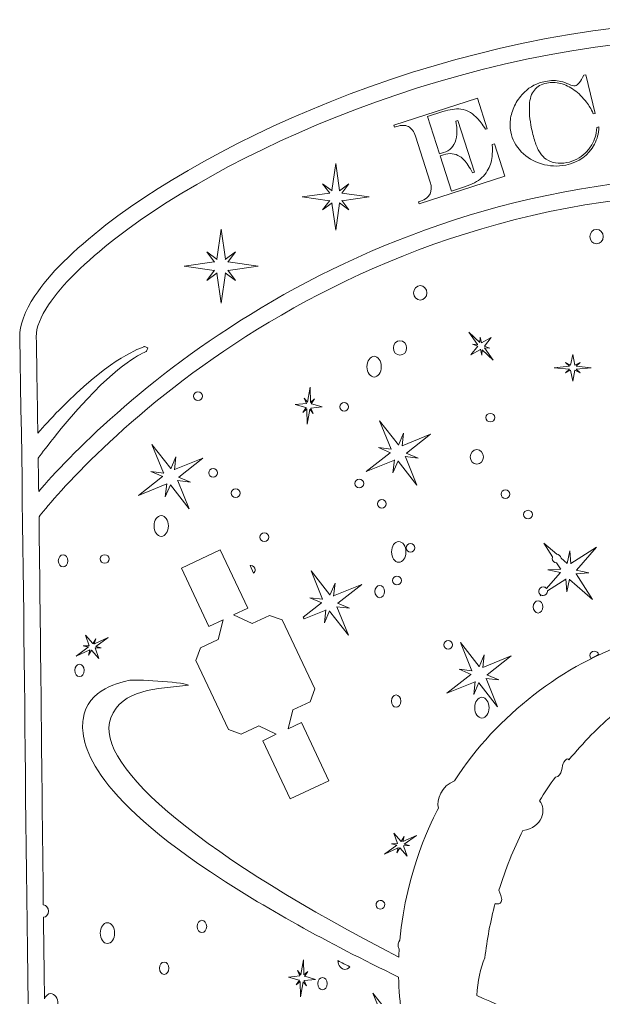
# Model space of a CAD drawing. Header units: millimetres. Extents: x 4 to 54.2, y 0 to 64.9.
# Drawn here: x 3.98 to 24.37, y 30.71 to 64.87 of the extents above; entities that cross this region are included whole.
import ezdxf

# ---------------------------------------------------------------- set-up
doc = ezdxf.new("R2010")
doc.units = ezdxf.units.MM

msp = doc.modelspace()

# ---------------------------------------------------------------- linework, layer by layer
at = {"color": 18, "linetype": 'Continuous', "lineweight": 9, "true_color": 0x000000}
for points in [[(14.812, 58.808), (14.566, 59.134), (14.893, 58.889), (14.888, 58.897), (15.023, 59.845), (15.158, 58.897), (15.153, 58.889), (15.479, 59.134), (15.234, 58.808), (15.242, 58.813), (16.19, 58.678), (15.242, 58.543), (15.234, 58.548), (15.479, 58.222), (15.153, 58.467), (15.158, 58.459), (15.023, 57.51), (14.888, 58.459), (14.893, 58.467), (14.566, 58.222), (14.812, 58.548), (14.804, 58.543), (13.855, 58.678), (14.804, 58.813), (14.812, 58.808)], [(10.79, 56.399), (10.519, 56.76), (10.879, 56.489), (10.874, 56.498), (11.023, 57.545), (11.172, 56.498), (11.166, 56.489), (11.527, 56.76), (11.256, 56.399), (11.265, 56.405), (12.311, 56.256), (11.265, 56.107), (11.256, 56.113), (11.527, 55.752), (11.166, 56.023), (11.172, 56.014), (11.023, 54.967), (10.874, 56.014), (10.879, 56.023), (10.519, 55.752), (10.79, 56.113), (10.781, 56.107), (9.734, 56.256), (10.781, 56.405), (10.79, 56.399)], [(20.062, 53.586), (20.072, 53.775), (20.116, 53.574), (20.117, 53.578), (20.454, 53.769), (20.215, 53.464), (20.211, 53.464), (20.404, 53.391), (20.215, 53.408), (20.22, 53.406), (20.524, 52.971), (20.138, 53.336), (20.136, 53.34), (20.126, 53.151), (20.082, 53.353), (20.082, 53.349), (19.744, 53.158), (19.984, 53.463), (19.988, 53.463), (19.795, 53.536), (19.983, 53.518), (19.979, 53.52), (19.675, 53.956), (20.061, 53.591), (20.062, 53.586)], [(23.184, 52.761), (23.047, 52.892), (23.229, 52.793), (23.226, 52.796), (23.301, 53.177), (23.376, 52.796), (23.374, 52.793), (23.556, 52.892), (23.419, 52.761), (23.423, 52.763), (23.951, 52.709), (23.423, 52.655), (23.419, 52.657), (23.556, 52.526), (23.374, 52.624), (23.376, 52.621), (23.301, 52.24), (23.226, 52.621), (23.229, 52.624), (23.047, 52.526), (23.184, 52.657), (23.18, 52.655), (22.651, 52.709), (23.18, 52.763), (23.184, 52.761)], [(14, 51.46), (13.918, 51.65), (14.036, 51.502), (14.035, 51.507), (14.135, 52.028), (14.143, 51.497), (14.14, 51.493), (14.283, 51.618), (14.169, 51.445), (14.172, 51.448), (14.544, 51.339), (14.159, 51.298), (14.156, 51.301), (14.238, 51.111), (14.119, 51.259), (14.121, 51.255), (14.02, 50.733), (14.013, 51.264), (14.016, 51.268), (13.873, 51.144), (13.987, 51.316), (13.984, 51.314), (13.611, 51.422), (13.997, 51.463), (14, 51.46)], [(16.932, 49.74), (16.514, 49.918), (16.965, 49.863), (16.956, 49.868), (16.557, 50.858), (17.216, 50.019), (17.216, 50.008), (17.393, 50.427), (17.339, 49.976), (17.344, 49.984), (18.333, 50.384), (17.494, 49.725), (17.484, 49.725), (17.903, 49.547), (17.451, 49.602), (17.46, 49.597), (17.86, 48.608), (17.2, 49.446), (17.201, 49.457), (17.023, 49.038), (17.077, 49.49), (17.072, 49.481), (16.083, 49.081), (16.922, 49.74), (16.932, 49.74)], [(8.98, 48.906), (8.561, 49.084), (9.013, 49.03), (9.004, 49.034), (8.604, 50.024), (9.263, 49.185), (9.263, 49.175), (9.441, 49.593), (9.386, 49.142), (9.391, 49.151), (10.381, 49.55), (9.542, 48.891), (9.531, 48.891), (9.95, 48.714), (9.498, 48.768), (9.507, 48.763), (9.907, 47.774), (9.248, 48.613), (9.248, 48.623), (9.07, 48.204), (9.125, 48.656), (9.12, 48.647), (8.13, 48.247), (8.969, 48.906), (8.98, 48.906)], [(11.089, 43.904), (10.594, 43.671), (9.635, 45.708), (10.991, 46.346), (11.95, 44.309), (11.455, 44.076), (12.103, 43.769), (12.714, 44.057), (13.157, 43.897), (14.293, 41.485), (14.134, 41.041), (13.522, 40.754), (13.356, 40.094), (13.829, 40.317), (14.788, 38.28), (13.432, 37.642), (12.473, 39.679), (12.947, 39.902), (12.333, 40.193), (11.721, 39.906), (11.278, 40.065), (10.142, 42.477), (10.302, 42.921), (10.913, 43.209), (11.089, 43.904)], [(13.891, 43.998), (14.527, 44.498), (14.537, 44.497), (14.118, 44.675), (14.57, 44.621), (14.561, 44.626), (14.161, 45.615), (14.82, 44.776), (14.82, 44.766), (14.998, 45.184), (14.944, 44.733), (14.948, 44.742), (15.938, 45.141), (15.099, 44.482), (15.089, 44.482), (15.507, 44.305), (15.056, 44.359), (15.065, 44.354), (15.464, 43.365), (14.805, 44.204), (14.805, 44.214), (14.628, 43.795), (14.682, 44.247), (14.677, 44.238), (13.922, 43.933), (13.891, 43.998)], [(6.386, 42.943), (6.202, 42.988), (6.409, 42.994), (6.405, 42.995), (6.279, 43.362), (6.535, 43.07), (6.534, 43.066), (6.642, 43.243), (6.59, 43.061), (6.592, 43.065), (7.076, 43.282), (6.646, 42.971), (6.642, 42.971), (6.826, 42.926), (6.619, 42.92), (6.623, 42.918), (6.749, 42.551), (6.493, 42.843), (6.494, 42.847), (6.386, 42.671), (6.438, 42.853), (6.436, 42.849), (5.951, 42.631), (6.381, 42.942), (6.386, 42.943)], [(19.752, 41.995), (19.333, 42.173), (19.785, 42.119), (19.776, 42.124), (19.376, 43.113), (20.035, 42.274), (20.035, 42.264), (20.213, 42.682), (20.159, 42.231), (20.163, 42.24), (21.153, 42.639), (20.314, 41.98), (20.304, 41.98), (20.722, 41.803), (20.271, 41.857), (20.28, 41.852), (20.679, 40.863), (20.02, 41.702), (20.02, 41.712), (19.842, 41.293), (19.897, 41.745), (19.892, 41.736), (18.903, 41.336), (19.741, 41.995), (19.752, 41.995)], [(17.158, 36.032), (16.974, 36.077), (17.181, 36.083), (17.177, 36.084), (17.051, 36.451), (17.307, 36.159), (17.306, 36.155), (17.414, 36.332), (17.362, 36.15), (17.364, 36.154), (17.848, 36.372), (17.419, 36.06), (17.414, 36.06), (17.598, 36.015), (17.391, 36.009), (17.395, 36.007), (17.521, 35.641), (17.265, 35.932), (17.266, 35.936), (17.158, 35.76), (17.21, 35.942), (17.208, 35.938), (16.723, 35.72), (17.153, 36.032), (17.158, 36.032)], [(13.767, 31.46), (13.685, 31.65), (13.803, 31.502), (13.802, 31.507), (13.902, 32.028), (13.91, 31.497), (13.907, 31.493), (14.05, 31.618), (13.936, 31.445), (13.939, 31.448), (14.312, 31.339), (13.926, 31.298), (13.923, 31.301), (14.005, 31.111), (13.886, 31.259), (13.888, 31.255), (13.788, 30.733), (13.78, 31.264), (13.783, 31.268), (13.64, 31.144), (13.754, 31.316), (13.751, 31.314), (13.378, 31.422), (13.764, 31.463), (13.767, 31.46)]]:
    msp.add_lwpolyline(points, close=True, dxfattribs=at)
for points, knots in [([(54.172, 47.928), (54.147, 39.231), (54.164, 37.19), (53.847, 24.97), (53.783, 22.513), (52.481, 19.761), (50.482, 17.011), (47.528, 12.945), (43.056, 8.868), (38.944, 5.735), (35.741, 3.293), (32.755, 1.424), (30.875, 0.571), (30.005, 0.176), (29.348, 0.003), (28.991, 0.05), (28.501, 0.114), (27.594, 0.441), (26.407, 1.008), (23.715, 2.295), (19.533, 4.821), (15.533, 8.164), (9.787, 12.966), (4.436, 19.456), (4.333, 26.362), (4.163, 37.85), (4.151, 44.644), (3.986, 53.78), (3.979, 54.192), (4.154, 54.686), (4.515, 55.226), (5.009, 55.967), (5.855, 56.817), (6.993, 57.696), (11.337, 61.049), (19.966, 64.874), (29.029, 64.832), (37.429, 64.794), (46.36, 61.01), (50.958, 57.684), (52.161, 56.813), (53.071, 55.971), (53.607, 55.235), (54, 54.694), (54.196, 54.199), (54.194, 53.784), (54.184, 51.606), (54.177, 49.762), (54.173, 48.146), (54.201, 48.075), (54.2, 47.997), (54.172, 47.928)], [0, 0, 0, 0, 1, 1, 1, 2, 2, 2, 3, 3, 3, 4, 4, 4, 5, 5, 5, 6, 6, 6, 7, 7, 7, 8, 8, 8, 9, 9, 9, 10, 10, 10, 11, 11, 11, 12, 12, 12, 13, 13, 13, 14, 14, 14, 15, 15, 15, 16, 16, 16, 17, 17, 17, 17]), ([(53.606, 50.898), (53.61, 51.793), (53.613, 52.752), (53.618, 53.786), (53.62, 54.107), (53.445, 54.479), (53.141, 54.896), (52.632, 55.595), (51.764, 56.391), (50.621, 57.218), (46.093, 60.493), (37.298, 64.219), (29.027, 64.257), (20.11, 64.297), (11.618, 60.54), (7.345, 57.24), (6.268, 56.408), (5.461, 55.608), (4.994, 54.907), (4.714, 54.487), (4.556, 54.111), (4.562, 53.79), (4.583, 52.636), (4.601, 51.519), (4.617, 50.426), (4.815, 50.652), (5.068, 50.931), (5.357, 51.226), (7.033, 52.937), (8.015, 53.328), (8.325, 53.442), (8.332, 53.445), (8.34, 53.452), (8.347, 53.45), (8.408, 53.432), (8.403, 53.419), (8.464, 53.4), (8.441, 53.365), (8.438, 53.319), (8.414, 53.284), (8.398, 53.26), (7.676, 53.045), (6.336, 51.615), (5.461, 50.682), (4.714, 49.661), (4.63, 49.551), (4.636, 49.161), (4.641, 48.774), (4.647, 48.389), (6.727, 50.794), (15.157, 59.418), (29.09, 59.422), (42.976, 59.425), (51.466, 51.177), (53.599, 48.831), (53.599, 48.831), (53.603, 50.057), (53.603, 50.057), (53.588, 50.059), (53.57, 50.055), (53.557, 50.063), (53.53, 50.081), (51.725, 52.636), (50.159, 53.594), (49.9, 53.753), (49.768, 53.802), (49.766, 53.806), (49.742, 53.841), (49.739, 53.887), (49.716, 53.922), (49.757, 53.934), (49.792, 53.96), (49.833, 53.972), (49.833, 53.972), (50.042, 53.9), (50.289, 53.772), (50.651, 53.585), (51.738, 52.978), (53.411, 51.119), (53.474, 51.049), (53.541, 50.973), (53.606, 50.898)], [0, 0, 0, 0, 1, 1, 1, 2, 2, 2, 3, 3, 3, 4, 4, 4, 5, 5, 5, 6, 6, 6, 7, 7, 7, 8, 8, 8, 9, 9, 9, 10, 10, 10, 11, 11, 11, 12, 12, 12, 13, 13, 13, 14, 14, 14, 15, 15, 15, 16, 16, 16, 17, 17, 17, 18, 18, 18, 19, 19, 19, 20, 20, 20, 21, 21, 21, 22, 22, 22, 23, 23, 23, 24, 24, 24, 25, 25, 25, 26, 26, 26, 27, 27, 27, 27]), ([(24.148, 61.106), (24.148, 61.106), (24.219, 61.12), (24.219, 61.12), (24.21, 60.994), (24.194, 60.887), (24.171, 60.799), (24.148, 60.711), (24.11, 60.618), (24.059, 60.517), (23.852, 60.125), (23.519, 59.883), (23.059, 59.791), (22.77, 59.733), (22.487, 59.747), (22.21, 59.831), (21.933, 59.916), (21.698, 60.057), (21.506, 60.256), (21.313, 60.454), (21.19, 60.685), (21.138, 60.948), (21.106, 61.105), (21.104, 61.267), (21.132, 61.433), (21.159, 61.599), (21.215, 61.761), (21.299, 61.917), (21.384, 62.074), (21.49, 62.215), (21.619, 62.341), (21.812, 62.531), (22.055, 62.655), (22.347, 62.714), (22.445, 62.733), (22.538, 62.743), (22.629, 62.743), (22.72, 62.744), (22.807, 62.733), (22.892, 62.712), (22.978, 62.69), (23.067, 62.657), (23.162, 62.613), (23.267, 62.568), (23.341, 62.549), (23.384, 62.558), (23.48, 62.577), (23.58, 62.701), (23.685, 62.93), (23.685, 62.93), (23.756, 62.944), (23.756, 62.944), (23.756, 62.944), (24.086, 61.594), (24.086, 61.594), (24.086, 61.594), (24.019, 61.58), (24.019, 61.58), (23.977, 61.674), (23.939, 61.75), (23.905, 61.808), (23.872, 61.866), (23.831, 61.926), (23.782, 61.986), (23.651, 62.158), (23.508, 62.3), (23.354, 62.411), (23.2, 62.522), (23.041, 62.598), (22.876, 62.64), (22.712, 62.682), (22.551, 62.687), (22.393, 62.655), (22.203, 62.617), (22.059, 62.536), (21.961, 62.412), (21.862, 62.288), (21.805, 62.113), (21.79, 61.889), (21.775, 61.665), (21.8, 61.388), (21.866, 61.06), (21.904, 60.871), (21.947, 60.705), (21.997, 60.563), (22.046, 60.421), (22.102, 60.304), (22.165, 60.212), (22.227, 60.12), (22.298, 60.046), (22.376, 59.992), (22.472, 59.927), (22.581, 59.884), (22.704, 59.864), (22.827, 59.845), (22.956, 59.848), (23.091, 59.875), (23.216, 59.9), (23.334, 59.941), (23.443, 59.996), (23.552, 60.052), (23.65, 60.121), (23.738, 60.206), (23.826, 60.29), (23.903, 60.388), (23.967, 60.499), (24.019, 60.591), (24.058, 60.681), (24.085, 60.768), (24.111, 60.855), (24.132, 60.968), (24.148, 61.106)], [0, 0, 0, 0, 1, 1, 1, 2, 2, 2, 3, 3, 3, 4, 4, 4, 5, 5, 5, 6, 6, 6, 7, 7, 7, 8, 8, 8, 9, 9, 9, 10, 10, 10, 11, 11, 11, 12, 12, 12, 13, 13, 13, 14, 14, 14, 15, 15, 15, 16, 16, 16, 17, 17, 17, 18, 18, 18, 19, 19, 19, 20, 20, 20, 21, 21, 21, 22, 22, 22, 23, 23, 23, 24, 24, 24, 25, 25, 25, 26, 26, 26, 27, 27, 27, 28, 28, 28, 29, 29, 29, 30, 30, 30, 31, 31, 31, 32, 32, 32, 33, 33, 33, 34, 34, 34, 35, 35, 35, 36, 36, 36, 37, 37, 37, 37]), ([(17.049, 61.185), (17.049, 61.185), (19.973, 62.126), (19.973, 62.126), (19.973, 62.126), (20.315, 61.061), (20.315, 61.061), (20.315, 61.061), (20.256, 61.042), (20.256, 61.042), (20.142, 61.211), (20.049, 61.335), (19.977, 61.414), (19.905, 61.493), (19.821, 61.562), (19.726, 61.623), (19.612, 61.695), (19.499, 61.736), (19.389, 61.747), (19.206, 61.762), (18.999, 61.732), (18.768, 61.658), (18.768, 61.658), (18.227, 61.484), (18.227, 61.484), (18.227, 61.484), (18.647, 60.177), (18.647, 60.177), (18.647, 60.177), (18.793, 60.224), (18.793, 60.224), (19.009, 60.294), (19.151, 60.442), (19.219, 60.669), (19.253, 60.786), (19.265, 60.916), (19.254, 61.059), (19.252, 61.12), (19.239, 61.208), (19.217, 61.322), (19.217, 61.322), (19.286, 61.345), (19.286, 61.345), (19.286, 61.345), (19.866, 59.542), (19.866, 59.542), (19.866, 59.542), (19.797, 59.52), (19.797, 59.52), (19.75, 59.612), (19.702, 59.697), (19.652, 59.776), (19.603, 59.855), (19.556, 59.917), (19.512, 59.963), (19.468, 60.008), (19.416, 60.05), (19.357, 60.091), (19.192, 60.198), (19.001, 60.217), (18.783, 60.147), (18.783, 60.147), (18.669, 60.11), (18.669, 60.11), (18.669, 60.11), (19.064, 58.881), (19.064, 58.881), (19.064, 58.881), (19.517, 59.026), (19.517, 59.026), (19.651, 59.069), (19.768, 59.117), (19.869, 59.171), (19.97, 59.224), (20.056, 59.285), (20.129, 59.352), (20.201, 59.419), (20.264, 59.497), (20.318, 59.586), (20.412, 59.736), (20.468, 59.904), (20.487, 60.089), (20.497, 60.195), (20.499, 60.335), (20.493, 60.508), (20.493, 60.508), (20.566, 60.532), (20.566, 60.532), (20.566, 60.532), (20.93, 59.4), (20.93, 59.4), (20.93, 59.4), (17.937, 58.437), (17.937, 58.437), (17.937, 58.437), (17.909, 58.509), (17.909, 58.509), (17.909, 58.509), (17.984, 58.533), (17.984, 58.533), (18.317, 58.64), (18.43, 58.862), (18.322, 59.198), (18.322, 59.198), (17.807, 60.797), (17.807, 60.797), (17.753, 60.968), (17.671, 61.081), (17.564, 61.136), (17.456, 61.191), (17.317, 61.191), (17.147, 61.136), (17.147, 61.136), (17.072, 61.112), (17.072, 61.112), (17.072, 61.112), (17.049, 61.185), (17.049, 61.185)], [0, 0, 0, 0, 1, 1, 1, 2, 2, 2, 3, 3, 3, 4, 4, 4, 5, 5, 5, 6, 6, 6, 7, 7, 7, 8, 8, 8, 9, 9, 9, 10, 10, 10, 11, 11, 11, 12, 12, 12, 13, 13, 13, 14, 14, 14, 15, 15, 15, 16, 16, 16, 17, 17, 17, 18, 18, 18, 19, 19, 19, 20, 20, 20, 21, 21, 21, 22, 22, 22, 23, 23, 23, 24, 24, 24, 25, 25, 25, 26, 26, 26, 27, 27, 27, 28, 28, 28, 29, 29, 29, 30, 30, 30, 31, 31, 31, 32, 32, 32, 33, 33, 33, 34, 34, 34, 35, 35, 35, 36, 36, 36, 37, 37, 37, 38, 38, 38, 39, 39, 39, 39]), ([(53.375, 29.099), (53.585, 37.82), (53.575, 40.326), (53.597, 47.961), (52.67, 49.071), (44.08, 58.85), (29.09, 58.846), (13.964, 58.842), (5.441, 48.495), (4.658, 47.503), (4.715, 43.135), (4.751, 38.942), (4.809, 33.94), (4.812, 33.941), (4.815, 33.941), (4.819, 33.941), (4.911, 33.941), (4.986, 33.845), (4.986, 33.726), (4.986, 33.608), (4.911, 33.512), (4.819, 33.512), (4.819, 33.512), (4.814, 33.512), (4.814, 33.512), (4.825, 32.589), (4.837, 31.639), (4.849, 30.655), (4.892, 30.767), (4.975, 30.843), (5.069, 30.843), (5.208, 30.843), (5.32, 30.68), (5.32, 30.48), (5.32, 30.28), (5.208, 30.117), (5.069, 30.117), (4.978, 30.117), (4.898, 30.188), (4.854, 30.293), (4.871, 29.045), (4.889, 27.741), (4.909, 26.37), (5.009, 19.619), (10.284, 13.3), (15.902, 8.605), (16.27, 8.298), (16.639, 7.997), (17.009, 7.704), (16.986, 7.759), (16.973, 7.823), (16.973, 7.892), (16.973, 8.092), (17.085, 8.255), (17.224, 8.255), (17.362, 8.255), (17.475, 8.092), (17.475, 7.892), (17.475, 7.695), (17.366, 7.535), (17.231, 7.529), (20.762, 4.757), (24.29, 2.658), (26.656, 1.527), (27.764, 0.997), (28.608, 0.681), (29.066, 0.621), (29.365, 0.581), (29.906, 0.763), (30.637, 1.095), (32.265, 1.834), (34.73, 3.346), (37.445, 5.333), (37.436, 5.352), (37.431, 5.373), (37.431, 5.395), (37.431, 5.478), (37.5, 5.545), (37.586, 5.545), (37.624, 5.545), (37.658, 5.532), (37.685, 5.51), (37.986, 5.732), (38.29, 5.96), (38.596, 6.192), (39.471, 6.86), (40.364, 7.57), (41.254, 8.314), (41.233, 8.34), (41.22, 8.373), (41.22, 8.408), (41.22, 8.491), (41.289, 8.558), (41.374, 8.558), (41.419, 8.558), (41.459, 8.54), (41.487, 8.51), (44.655, 11.18), (47.777, 14.267), (50.016, 17.349), (51.936, 19.991), (53.21, 22.625), (53.271, 24.985), (53.31, 26.494), (53.345, 27.847), (53.374, 29.078), (53.374, 29.078), (52.448, 28.722), (52.448, 28.722), (52.448, 28.722), (52.439, 28.725), (52.439, 28.725), (52.439, 28.725), (52.786, 28.432), (52.786, 28.432), (52.786, 28.432), (52.371, 28.617), (52.371, 28.617), (52.371, 28.617), (52.378, 28.61), (52.378, 28.61), (52.378, 28.61), (52.468, 27.547), (52.468, 27.547), (52.468, 27.547), (52.085, 28.543), (52.085, 28.543), (52.085, 28.543), (52.089, 28.552), (52.089, 28.552), (52.089, 28.552), (51.795, 28.205), (51.795, 28.205), (51.795, 28.205), (51.98, 28.62), (51.98, 28.62), (51.98, 28.62), (51.973, 28.613), (51.973, 28.613), (51.973, 28.613), (50.91, 28.523), (50.91, 28.523), (50.91, 28.523), (51.906, 28.906), (51.906, 28.906), (51.906, 28.906), (51.916, 28.902), (51.916, 28.902), (51.916, 28.902), (51.568, 29.196), (51.568, 29.196), (51.568, 29.196), (51.984, 29.011), (51.984, 29.011), (51.984, 29.011), (51.977, 29.018), (51.977, 29.018), (51.977, 29.018), (51.887, 30.081), (51.887, 30.081), (51.887, 30.081), (52.269, 29.085), (52.269, 29.085), (52.269, 29.085), (52.266, 29.075), (52.266, 29.075), (52.266, 29.075), (52.559, 29.423), (52.559, 29.423), (52.559, 29.423), (52.374, 29.007), (52.374, 29.007), (52.374, 29.007), (52.381, 29.015), (52.381, 29.015), (52.381, 29.015), (53.375, 29.099), (53.375, 29.099)], [0, 0, 0, 0, 1, 1, 1, 2, 2, 2, 3, 3, 3, 4, 4, 4, 5, 5, 5, 6, 6, 6, 7, 7, 7, 8, 8, 8, 9, 9, 9, 10, 10, 10, 11, 11, 11, 12, 12, 12, 13, 13, 13, 14, 14, 14, 15, 15, 15, 16, 16, 16, 17, 17, 17, 18, 18, 18, 19, 19, 19, 20, 20, 20, 21, 21, 21, 22, 22, 22, 23, 23, 23, 24, 24, 24, 25, 25, 25, 26, 26, 26, 27, 27, 27, 28, 28, 28, 29, 29, 29, 30, 30, 30, 31, 31, 31, 32, 32, 32, 33, 33, 33, 34, 34, 34, 35, 35, 35, 36, 36, 36, 37, 37, 37, 38, 38, 38, 39, 39, 39, 40, 40, 40, 41, 41, 41, 42, 42, 42, 43, 43, 43, 44, 44, 44, 45, 45, 45, 46, 46, 46, 47, 47, 47, 48, 48, 48, 49, 49, 49, 50, 50, 50, 51, 51, 51, 52, 52, 52, 53, 53, 53, 54, 54, 54, 55, 55, 55, 56, 56, 56, 57, 57, 57, 58, 58, 58, 59, 59, 59, 59]), ([(24.134, 57.543), (24.262, 57.543), (24.366, 57.43), (24.366, 57.29), (24.366, 57.15), (24.262, 57.036), (24.134, 57.036), (24.006, 57.036), (23.903, 57.15), (23.903, 57.29), (23.903, 57.43), (24.006, 57.543), (24.134, 57.543)], [0, 0, 0, 0, 1, 1, 1, 2, 2, 2, 3, 3, 3, 4, 4, 4, 4]), ([(17.976, 55.578), (18.104, 55.578), (18.207, 55.465), (18.207, 55.325), (18.207, 55.185), (18.104, 55.071), (17.976, 55.071), (17.848, 55.071), (17.744, 55.185), (17.744, 55.325), (17.744, 55.465), (17.848, 55.578), (17.976, 55.578)], [0, 0, 0, 0, 1, 1, 1, 2, 2, 2, 3, 3, 3, 4, 4, 4, 4]), ([(17.268, 53.653), (17.396, 53.653), (17.5, 53.54), (17.5, 53.4), (17.5, 53.26), (17.396, 53.146), (17.268, 53.146), (17.141, 53.146), (17.037, 53.26), (17.037, 53.4), (17.037, 53.54), (17.141, 53.653), (17.268, 53.653)], [0, 0, 0, 0, 1, 1, 1, 2, 2, 2, 3, 3, 3, 4, 4, 4, 4]), ([(16.365, 53.108), (16.504, 53.108), (16.616, 52.945), (16.616, 52.745), (16.616, 52.544), (16.504, 52.382), (16.365, 52.382), (16.227, 52.382), (16.114, 52.544), (16.114, 52.745), (16.114, 52.945), (16.227, 53.108), (16.365, 53.108)], [0, 0, 0, 0, 1, 1, 1, 2, 2, 2, 3, 3, 3, 4, 4, 4, 4]), ([(10.212, 51.865), (10.297, 51.865), (10.366, 51.798), (10.366, 51.715), (10.366, 51.632), (10.297, 51.565), (10.212, 51.565), (10.126, 51.565), (10.057, 51.632), (10.057, 51.715), (10.057, 51.798), (10.126, 51.865), (10.212, 51.865)], [0, 0, 0, 0, 1, 1, 1, 2, 2, 2, 3, 3, 3, 4, 4, 4, 4]), ([(15.317, 51.49), (15.402, 51.49), (15.472, 51.423), (15.472, 51.34), (15.472, 51.257), (15.402, 51.19), (15.317, 51.19), (15.232, 51.19), (15.163, 51.257), (15.163, 51.34), (15.163, 51.423), (15.232, 51.49), (15.317, 51.49)], [0, 0, 0, 0, 1, 1, 1, 2, 2, 2, 3, 3, 3, 4, 4, 4, 4]), ([(20.423, 51.115), (20.508, 51.115), (20.577, 51.048), (20.577, 50.965), (20.577, 50.882), (20.508, 50.815), (20.423, 50.815), (20.338, 50.815), (20.268, 50.882), (20.268, 50.965), (20.268, 51.048), (20.338, 51.115), (20.423, 51.115)], [0, 0, 0, 0, 1, 1, 1, 2, 2, 2, 3, 3, 3, 4, 4, 4, 4]), ([(19.951, 49.848), (20.079, 49.848), (20.183, 49.734), (20.183, 49.594), (20.183, 49.454), (20.079, 49.34), (19.951, 49.34), (19.824, 49.34), (19.72, 49.454), (19.72, 49.594), (19.72, 49.734), (19.824, 49.848), (19.951, 49.848)], [0, 0, 0, 0, 1, 1, 1, 2, 2, 2, 3, 3, 3, 4, 4, 4, 4]), ([(10.74, 49.19), (10.825, 49.19), (10.894, 49.123), (10.894, 49.04), (10.894, 48.957), (10.825, 48.89), (10.74, 48.89), (10.655, 48.89), (10.586, 48.957), (10.586, 49.04), (10.586, 49.123), (10.655, 49.19), (10.74, 49.19)], [0, 0, 0, 0, 1, 1, 1, 2, 2, 2, 3, 3, 3, 4, 4, 4, 4]), ([(15.846, 48.815), (15.931, 48.815), (16, 48.748), (16, 48.665), (16, 48.582), (15.931, 48.515), (15.846, 48.515), (15.76, 48.515), (15.691, 48.582), (15.691, 48.665), (15.691, 48.748), (15.76, 48.815), (15.846, 48.815)], [0, 0, 0, 0, 1, 1, 1, 2, 2, 2, 3, 3, 3, 4, 4, 4, 4]), ([(11.529, 48.477), (11.614, 48.477), (11.683, 48.41), (11.683, 48.327), (11.683, 48.244), (11.614, 48.177), (11.529, 48.177), (11.443, 48.177), (11.374, 48.244), (11.374, 48.327), (11.374, 48.41), (11.443, 48.477), (11.529, 48.477)], [0, 0, 0, 0, 1, 1, 1, 2, 2, 2, 3, 3, 3, 4, 4, 4, 4]), ([(20.951, 48.44), (21.037, 48.44), (21.106, 48.373), (21.106, 48.29), (21.106, 48.207), (21.037, 48.14), (20.951, 48.14), (20.866, 48.14), (20.797, 48.207), (20.797, 48.29), (20.797, 48.373), (20.866, 48.44), (20.951, 48.44)], [0, 0, 0, 0, 1, 1, 1, 2, 2, 2, 3, 3, 3, 4, 4, 4, 4]), ([(16.634, 48.102), (16.72, 48.102), (16.789, 48.035), (16.789, 47.952), (16.789, 47.869), (16.72, 47.802), (16.634, 47.802), (16.549, 47.802), (16.48, 47.869), (16.48, 47.952), (16.48, 48.035), (16.549, 48.102), (16.634, 48.102)], [0, 0, 0, 0, 1, 1, 1, 2, 2, 2, 3, 3, 3, 4, 4, 4, 4]), ([(8.928, 47.544), (9.067, 47.544), (9.179, 47.381), (9.179, 47.181), (9.179, 46.981), (9.067, 46.818), (8.928, 46.818), (8.79, 46.818), (8.677, 46.981), (8.677, 47.181), (8.677, 47.381), (8.79, 47.544), (8.928, 47.544)], [0, 0, 0, 0, 1, 1, 1, 2, 2, 2, 3, 3, 3, 4, 4, 4, 4]), ([(21.74, 47.727), (21.825, 47.727), (21.894, 47.66), (21.894, 47.577), (21.894, 47.494), (21.825, 47.427), (21.74, 47.427), (21.655, 47.427), (21.586, 47.494), (21.586, 47.577), (21.586, 47.66), (21.655, 47.727), (21.74, 47.727)], [0, 0, 0, 0, 1, 1, 1, 2, 2, 2, 3, 3, 3, 4, 4, 4, 4]), ([(12.529, 46.94), (12.614, 46.94), (12.683, 46.873), (12.683, 46.79), (12.683, 46.707), (12.614, 46.64), (12.529, 46.64), (12.443, 46.64), (12.374, 46.707), (12.374, 46.79), (12.374, 46.873), (12.443, 46.94), (12.529, 46.94)], [0, 0, 0, 0, 1, 1, 1, 2, 2, 2, 3, 3, 3, 4, 4, 4, 4]), ([(17.224, 46.637), (17.362, 46.637), (17.475, 46.474), (17.475, 46.274), (17.475, 46.073), (17.362, 45.911), (17.224, 45.911), (17.085, 45.911), (16.973, 46.073), (16.973, 46.274), (16.973, 46.474), (17.085, 46.637), (17.224, 46.637)], [0, 0, 0, 0, 1, 1, 1, 2, 2, 2, 3, 3, 3, 4, 4, 4, 4]), ([(17.634, 46.565), (17.72, 46.565), (17.789, 46.498), (17.789, 46.415), (17.789, 46.332), (17.72, 46.265), (17.634, 46.265), (17.549, 46.265), (17.48, 46.332), (17.48, 46.415), (17.48, 46.498), (17.549, 46.565), (17.634, 46.565)], [0, 0, 0, 0, 1, 1, 1, 2, 2, 2, 3, 3, 3, 4, 4, 4, 4]), ([(22.188, 44.774), (22.144, 44.8), (22.114, 44.848), (22.114, 44.902), (22.114, 44.985), (22.183, 45.052), (22.268, 45.052), (22.315, 45.052), (22.357, 45.032), (22.385, 45), (22.385, 45), (22.864, 45.548), (22.864, 45.548), (22.864, 45.548), (22.874, 45.55), (22.874, 45.55), (22.874, 45.55), (22.43, 45.647), (22.43, 45.647), (22.43, 45.647), (22.884, 45.677), (22.884, 45.677), (22.884, 45.677), (22.874, 45.68), (22.874, 45.68), (22.874, 45.68), (22.739, 45.89), (22.739, 45.89), (22.654, 45.891), (22.586, 45.958), (22.586, 46.04), (22.586, 46.064), (22.591, 46.086), (22.601, 46.106), (22.601, 46.106), (22.298, 46.578), (22.298, 46.578), (22.298, 46.578), (22.742, 46.19), (22.742, 46.19), (22.82, 46.189), (22.885, 46.132), (22.893, 46.058), (22.893, 46.058), (23.101, 45.876), (23.101, 45.876), (23.101, 45.876), (23.103, 45.866), (23.103, 45.866), (23.103, 45.866), (23.2, 46.31), (23.2, 46.31), (23.2, 46.31), (23.23, 45.857), (23.23, 45.857), (23.23, 45.857), (23.233, 45.866), (23.233, 45.866), (23.233, 45.866), (24.131, 46.443), (24.131, 46.443), (24.131, 46.443), (23.429, 45.639), (23.429, 45.639), (23.429, 45.639), (23.419, 45.638), (23.419, 45.638), (23.419, 45.638), (23.863, 45.541), (23.863, 45.541), (23.863, 45.541), (23.41, 45.51), (23.41, 45.51), (23.41, 45.51), (23.419, 45.507), (23.419, 45.507), (23.419, 45.507), (23.996, 44.609), (23.996, 44.609), (23.996, 44.609), (23.192, 45.311), (23.192, 45.311), (23.192, 45.311), (23.191, 45.321), (23.191, 45.321), (23.191, 45.321), (23.094, 44.877), (23.094, 44.877), (23.094, 44.877), (23.063, 45.331), (23.063, 45.331), (23.063, 45.331), (23.06, 45.321), (23.06, 45.321), (23.06, 45.321), (22.423, 44.912), (22.423, 44.912), (22.423, 44.909), (22.423, 44.905), (22.423, 44.902), (22.423, 44.819), (22.354, 44.752), (22.268, 44.752), (22.243, 44.752), (22.22, 44.758), (22.199, 44.768), (22.199, 44.768), (22.162, 44.745), (22.162, 44.745), (22.162, 44.745), (22.188, 44.774), (22.188, 44.774)], [0, 0, 0, 0, 1, 1, 1, 2, 2, 2, 3, 3, 3, 4, 4, 4, 5, 5, 5, 6, 6, 6, 7, 7, 7, 8, 8, 8, 9, 9, 9, 10, 10, 10, 11, 11, 11, 12, 12, 12, 13, 13, 13, 14, 14, 14, 15, 15, 15, 16, 16, 16, 17, 17, 17, 18, 18, 18, 19, 19, 19, 20, 20, 20, 21, 21, 21, 22, 22, 22, 23, 23, 23, 24, 24, 24, 25, 25, 25, 26, 26, 26, 27, 27, 27, 28, 28, 28, 29, 29, 29, 30, 30, 30, 31, 31, 31, 32, 32, 32, 33, 33, 33, 34, 34, 34, 35, 35, 35, 36, 36, 36, 37, 37, 37, 37]), ([(5.5, 46.177), (5.592, 46.177), (5.667, 46.081), (5.667, 45.962), (5.667, 45.844), (5.592, 45.748), (5.5, 45.748), (5.407, 45.748), (5.332, 45.844), (5.332, 45.962), (5.332, 46.081), (5.407, 46.177), (5.5, 46.177)], [0, 0, 0, 0, 1, 1, 1, 2, 2, 2, 3, 3, 3, 4, 4, 4, 4]), ([(6.951, 46.177), (7.037, 46.177), (7.106, 46.11), (7.106, 46.027), (7.106, 45.944), (7.037, 45.877), (6.951, 45.877), (6.866, 45.877), (6.797, 45.944), (6.797, 46.027), (6.797, 46.11), (6.866, 46.177), (6.951, 46.177)], [0, 0, 0, 0, 1, 1, 1, 2, 2, 2, 3, 3, 3, 4, 4, 4, 4]), ([(12.029, 45.8), (12.038, 45.801), (12.048, 45.802), (12.057, 45.802), (12.142, 45.802), (12.212, 45.735), (12.212, 45.652), (12.212, 45.605), (12.189, 45.563), (12.154, 45.535), (12.154, 45.535), (12.029, 45.8), (12.029, 45.8)], [0, 0, 0, 0, 1, 1, 1, 2, 2, 2, 3, 3, 3, 4, 4, 4, 4]), ([(17.221, 31.419), (14.736, 32.622), (12.49, 33.864), (10.65, 35.092), (6.186, 38.068), (6.12, 39.771), (6.196, 40.418), (6.325, 41.512), (7.577, 41.728), (7.828, 41.79), (7.971, 41.825), (9.614, 41.738), (9.876, 41.621), (8.768, 41.493), (7.547, 41.481), (7.168, 40.481), (6.518, 38.771), (10.628, 35.505), (17.226, 32.12), (17.229, 32.213), (17.234, 32.307), (17.24, 32.4), (17.161, 32.525), (17.212, 32.648), (17.262, 32.706), (17.472, 35.152), (18.436, 36.985), (18.614, 37.324), (18.53, 37.62), (18.726, 38.105), (19.171, 38.275), (20.679, 40.598), (22.932, 42.321), (25.513, 43.205), (25.571, 43.283), (25.95, 43.798), (26.602, 43.522), (26.875, 43.589), (27.152, 43.646), (27.431, 43.694), (27.431, 43.694), (27.329, 43.947), (27.329, 43.947), (27.329, 43.947), (27.456, 43.784), (27.456, 43.784), (27.455, 43.795), (27.454, 43.806), (27.454, 43.817), (27.454, 43.936), (27.529, 44.032), (27.622, 44.032), (27.714, 44.032), (27.789, 43.936), (27.789, 43.817), (27.789, 43.793), (27.786, 43.77), (27.78, 43.749), (27.87, 43.762), (27.961, 43.774), (28.051, 43.784), (28.438, 43.4), (28.717, 43.648), (28.599, 43.837), (28.599, 43.837), (28.667, 43.842), (28.667, 43.842), (28.667, 43.842), (28.659, 43.95), (28.659, 43.95), (28.659, 43.95), (28.656, 43.941), (28.656, 43.941), (28.656, 43.941), (28.458, 43.813), (28.458, 43.813), (28.346, 43.805), (28.236, 43.795), (28.125, 43.784), (28.125, 43.784), (28.46, 44.168), (28.46, 44.168), (28.46, 44.168), (28.47, 44.169), (28.47, 44.169), (28.47, 44.169), (28.026, 44.266), (28.026, 44.266), (28.026, 44.266), (28.48, 44.297), (28.48, 44.297), (28.48, 44.297), (28.47, 44.3), (28.47, 44.3), (28.47, 44.3), (27.894, 45.198), (27.894, 45.198), (27.894, 45.198), (28.697, 44.496), (28.697, 44.496), (28.697, 44.496), (28.699, 44.486), (28.699, 44.486), (28.699, 44.486), (28.796, 44.93), (28.796, 44.93), (28.796, 44.93), (28.826, 44.476), (28.826, 44.476), (28.826, 44.476), (28.829, 44.486), (28.829, 44.486), (28.829, 44.486), (29.727, 45.062), (29.727, 45.062), (29.727, 45.062), (29.025, 44.259), (29.025, 44.259), (29.025, 44.259), (29.015, 44.257), (29.015, 44.257), (29.015, 44.257), (29.46, 44.16), (29.46, 44.16), (29.46, 44.16), (29.006, 44.13), (29.006, 44.13), (29.006, 44.13), (29.016, 44.127), (29.016, 44.127), (29.016, 44.127), (29.182, 43.867), (29.182, 43.867), (29.654, 43.88), (30.129, 43.865), (30.606, 43.823), (30.612, 43.839), (30.621, 43.854), (30.633, 43.868), (30.687, 43.933), (30.783, 43.943), (30.847, 43.89), (30.877, 43.864), (30.894, 43.83), (30.898, 43.793), (31.403, 43.736), (31.91, 43.647), (32.416, 43.525), (32.411, 43.566), (32.423, 43.609), (32.452, 43.644), (32.507, 43.709), (32.603, 43.719), (32.667, 43.666), (32.728, 43.614), (32.736, 43.522), (32.687, 43.457), (32.687, 43.457), (32.697, 43.454), (32.697, 43.454), (32.697, 43.454), (32.685, 43.455), (32.685, 43.455), (32.685, 43.455), (32.682, 43.451), (32.682, 43.451), (32.659, 43.424), (32.63, 43.407), (32.599, 43.399), (32.552, 43.412), (32.505, 43.425), (32.458, 43.438), (32.45, 43.447), (32.442, 43.456), (32.436, 43.467), (31.53, 43.499), (30.621, 43.404), (29.73, 43.193), (28.996, 43.02), (28.275, 42.768), (27.578, 42.445), (27.345, 42.009), (27.048, 41.827), (26.585, 41.927), (26.494, 41.873), (26.403, 41.819), (26.312, 41.763), (26.094, 41.407), (25.724, 41.344), (25.665, 41.334), (25.598, 41.286), (25.53, 41.237), (25.463, 41.188), (25.604, 40.833), (25.12, 40.445), (24.799, 40.663), (24.214, 40.168), (23.667, 39.615), (23.169, 39.011), (23.136, 39.106), (23.051, 39.011), (22.986, 38.927), (22.908, 38.826), (22.967, 38.432), (22.697, 38.404), (22.502, 38.137), (22.315, 37.86), (22.139, 37.576), (22.409, 37.294), (22.244, 36.626), (21.561, 36.544), (21.228, 35.883), (20.947, 35.184), (20.724, 34.453), (20.99, 33.868), (20.624, 33.979), (20.593, 33.993), (20.424, 33.358), (20.306, 32.722), (20.234, 32.09), (20.073, 31.737), (19.98, 31.268), (19.956, 30.781), (22.319, 29.669), (24.918, 28.566), (27.672, 27.52), (39.937, 22.863), (50.663, 21.109), (51.611, 23.605), (52.512, 25.975), (44.274, 31.331), (32.941, 35.852), (35.075, 35.002), (38.303, 33.643), (41.716, 31.889), (42.107, 31.687), (50.045, 27.765), (51.544, 24.826), (52.315, 23.313), (51.361, 21.961), (46.152, 22.428), (39.499, 23.024), (28.733, 26.262), (19.964, 30.149), (19.998, 29.685), (20.097, 29.241), (20.26, 28.905), (20.354, 28.189), (20.506, 27.49), (20.712, 26.816), (20.779, 26.878), (21.359, 25.529), (21.252, 25.368), (21.522, 24.762), (21.837, 24.184), (22.194, 23.64), (22.32, 23.636), (22.584, 23.312), (22.602, 23.058), (22.899, 22.661), (23.22, 22.286), (23.562, 21.936), (23.313, 21.81), (23.786, 21.36), (23.961, 21.548), (24.052, 21.465), (24.143, 21.384), (24.236, 21.304), (24.313, 21.287), (24.402, 21.213), (24.477, 21.103), (25.051, 20.639), (25.672, 20.239), (26.333, 19.914), (25.72, 20.077), (25.13, 20.283), (24.566, 20.528), (24.435, 20.401), (24.249, 20.655), (24.231, 20.68), (23.052, 21.234), (21.992, 21.963), (21.074, 22.824), (21.24, 23.186), (21.069, 23.368), (20.786, 23.103), (20.648, 23.241), (20.515, 23.381), (20.385, 23.525), (20.194, 23.639), (20.124, 23.805), (20.111, 23.837), (19.887, 24.101), (19.674, 24.375), (19.474, 24.656), (19.197, 24.759), (19.135, 25.12), (19.126, 25.172), (18.604, 25.991), (18.18, 26.871), (17.865, 27.792), (17.796, 27.994), (17.847, 27.814), (17.705, 28.295), (17.673, 28.404), (17.643, 28.514), (17.614, 28.623), (17.614, 28.623), (16.968, 29.446), (16.968, 29.446), (16.968, 29.446), (16.968, 29.457), (16.968, 29.457), (16.968, 29.457), (16.79, 29.038), (16.79, 29.038), (16.79, 29.038), (16.844, 29.49), (16.844, 29.49), (16.844, 29.49), (16.839, 29.481), (16.839, 29.481), (16.839, 29.481), (15.85, 29.081), (15.85, 29.081), (15.85, 29.081), (16.689, 29.74), (16.689, 29.74), (16.689, 29.74), (16.699, 29.74), (16.699, 29.74), (16.699, 29.74), (16.281, 29.918), (16.281, 29.918), (16.281, 29.918), (16.732, 29.863), (16.732, 29.863), (16.732, 29.863), (16.723, 29.868), (16.723, 29.868), (16.723, 29.868), (16.324, 30.858), (16.324, 30.858), (16.324, 30.858), (16.983, 30.019), (16.983, 30.019), (16.983, 30.019), (16.983, 30.008), (16.983, 30.008), (16.983, 30.008), (17.16, 30.427), (17.16, 30.427), (17.16, 30.427), (17.106, 29.976), (17.106, 29.976), (17.106, 29.976), (17.111, 29.984), (17.111, 29.984), (17.111, 29.984), (17.327, 30.072), (17.327, 30.072), (17.266, 30.516), (17.231, 30.966), (17.221, 31.419)], [0, 0, 0, 0, 1, 1, 1, 2, 2, 2, 3, 3, 3, 4, 4, 4, 5, 5, 5, 6, 6, 6, 7, 7, 7, 8, 8, 8, 9, 9, 9, 10, 10, 10, 11, 11, 11, 12, 12, 12, 13, 13, 13, 14, 14, 14, 15, 15, 15, 16, 16, 16, 17, 17, 17, 18, 18, 18, 19, 19, 19, 20, 20, 20, 21, 21, 21, 22, 22, 22, 23, 23, 23, 24, 24, 24, 25, 25, 25, 26, 26, 26, 27, 27, 27, 28, 28, 28, 29, 29, 29, 30, 30, 30, 31, 31, 31, 32, 32, 32, 33, 33, 33, 34, 34, 34, 35, 35, 35, 36, 36, 36, 37, 37, 37, 38, 38, 38, 39, 39, 39, 40, 40, 40, 41, 41, 41, 42, 42, 42, 43, 43, 43, 44, 44, 44, 45, 45, 45, 46, 46, 46, 47, 47, 47, 48, 48, 48, 49, 49, 49, 50, 50, 50, 51, 51, 51, 52, 52, 52, 53, 53, 53, 54, 54, 54, 55, 55, 55, 56, 56, 56, 57, 57, 57, 58, 58, 58, 59, 59, 59, 60, 60, 60, 61, 61, 61, 62, 62, 62, 63, 63, 63, 64, 64, 64, 65, 65, 65, 66, 66, 66, 67, 67, 67, 68, 68, 68, 69, 69, 69, 70, 70, 70, 71, 71, 71, 72, 72, 72, 73, 73, 73, 74, 74, 74, 75, 75, 75, 76, 76, 76, 77, 77, 77, 78, 78, 78, 79, 79, 79, 80, 80, 80, 81, 81, 81, 82, 82, 82, 83, 83, 83, 84, 84, 84, 85, 85, 85, 86, 86, 86, 87, 87, 87, 88, 88, 88, 89, 89, 89, 90, 90, 90, 91, 91, 91, 92, 92, 92, 93, 93, 93, 94, 94, 94, 95, 95, 95, 96, 96, 96, 97, 97, 97, 98, 98, 98, 99, 99, 99, 100, 100, 100, 101, 101, 101, 102, 102, 102, 103, 103, 103, 104, 104, 104, 105, 105, 105, 106, 106, 106, 107, 107, 107, 108, 108, 108, 109, 109, 109, 110, 110, 110, 111, 111, 111, 112, 112, 112, 113, 113, 113, 114, 114, 114, 115, 115, 115, 116, 116, 116, 117, 117, 117, 118, 118, 118, 119, 119, 119, 120, 120, 120, 121, 121, 121, 121]), ([(16.561, 45.104), (16.653, 45.104), (16.728, 45.008), (16.728, 44.89), (16.728, 44.771), (16.653, 44.675), (16.561, 44.675), (16.468, 44.675), (16.393, 44.771), (16.393, 44.89), (16.393, 45.008), (16.468, 45.104), (16.561, 45.104)], [0, 0, 0, 0, 1, 1, 1, 2, 2, 2, 3, 3, 3, 4, 4, 4, 4]), ([(17.163, 45.427), (17.248, 45.427), (17.317, 45.36), (17.317, 45.277), (17.317, 45.194), (17.248, 45.127), (17.163, 45.127), (17.078, 45.127), (17.008, 45.194), (17.008, 45.277), (17.008, 45.36), (17.078, 45.427), (17.163, 45.427)], [0, 0, 0, 0, 1, 1, 1, 2, 2, 2, 3, 3, 3, 4, 4, 4, 4]), ([(22.091, 44.568), (22.183, 44.568), (22.258, 44.472), (22.258, 44.353), (22.258, 44.235), (22.183, 44.139), (22.091, 44.139), (21.999, 44.139), (21.924, 44.235), (21.924, 44.353), (21.924, 44.472), (21.999, 44.568), (22.091, 44.568)], [0, 0, 0, 0, 1, 1, 1, 2, 2, 2, 3, 3, 3, 4, 4, 4, 4]), ([(18.951, 43.177), (19.037, 43.177), (19.106, 43.11), (19.106, 43.027), (19.106, 42.944), (19.037, 42.877), (18.951, 42.877), (18.866, 42.877), (18.797, 42.944), (18.797, 43.027), (18.797, 43.11), (18.866, 43.177), (18.951, 43.177)], [0, 0, 0, 0, 1, 1, 1, 2, 2, 2, 3, 3, 3, 4, 4, 4, 4]), ([(23.939, 42.556), (23.916, 42.582), (23.903, 42.615), (23.903, 42.652), (23.903, 42.735), (23.972, 42.802), (24.057, 42.802), (24.13, 42.802), (24.19, 42.753), (24.207, 42.688), (24.117, 42.645), (24.027, 42.601), (23.939, 42.556)], [0, 0, 0, 0, 1, 1, 1, 2, 2, 2, 3, 3, 3, 4, 4, 4, 4]), ([(6.072, 42.351), (6.164, 42.351), (6.239, 42.255), (6.239, 42.137), (6.239, 42.018), (6.164, 41.922), (6.072, 41.922), (5.98, 41.922), (5.905, 42.018), (5.905, 42.137), (5.905, 42.255), (5.98, 42.351), (6.072, 42.351)], [0, 0, 0, 0, 1, 1, 1, 2, 2, 2, 3, 3, 3, 4, 4, 4, 4]), ([(17.133, 41.278), (17.225, 41.278), (17.3, 41.182), (17.3, 41.064), (17.3, 40.946), (17.225, 40.849), (17.133, 40.849), (17.041, 40.849), (16.966, 40.946), (16.966, 41.064), (16.966, 41.182), (17.041, 41.278), (17.133, 41.278)], [0, 0, 0, 0, 1, 1, 1, 2, 2, 2, 3, 3, 3, 4, 4, 4, 4]), ([(20.13, 41.194), (20.268, 41.194), (20.381, 41.031), (20.381, 40.831), (20.381, 40.631), (20.268, 40.468), (20.13, 40.468), (19.992, 40.468), (19.879, 40.631), (19.879, 40.831), (19.879, 41.031), (19.992, 41.194), (20.13, 41.194)], [0, 0, 0, 0, 1, 1, 1, 2, 2, 2, 3, 3, 3, 4, 4, 4, 4]), ([(16.47, 34.045), (16.525, 34.11), (16.621, 34.12), (16.685, 34.066), (16.748, 34.013), (16.755, 33.917), (16.7, 33.852), (16.645, 33.786), (16.549, 33.777), (16.486, 33.83), (16.422, 33.883), (16.416, 33.979), (16.47, 34.045)], [0, 0, 0, 0, 1, 1, 1, 2, 2, 2, 3, 3, 3, 4, 4, 4, 4]), ([(7.048, 33.318), (7.187, 33.318), (7.299, 33.156), (7.299, 32.956), (7.299, 32.755), (7.187, 32.593), (7.048, 32.593), (6.91, 32.593), (6.797, 32.755), (6.797, 32.956), (6.797, 33.156), (6.91, 33.318), (7.048, 33.318)], [0, 0, 0, 0, 1, 1, 1, 2, 2, 2, 3, 3, 3, 4, 4, 4, 4]), ([(10.349, 33.404), (10.442, 33.404), (10.516, 33.308), (10.516, 33.19), (10.516, 33.071), (10.442, 32.975), (10.349, 32.975), (10.257, 32.975), (10.182, 33.071), (10.182, 33.19), (10.182, 33.308), (10.257, 33.404), (10.349, 33.404)], [0, 0, 0, 0, 1, 1, 1, 2, 2, 2, 3, 3, 3, 4, 4, 4, 4]), ([(9.03, 31.941), (9.122, 31.941), (9.197, 31.845), (9.197, 31.726), (9.197, 31.608), (9.122, 31.512), (9.03, 31.512), (8.938, 31.512), (8.863, 31.608), (8.863, 31.726), (8.863, 31.845), (8.938, 31.941), (9.03, 31.941)], [0, 0, 0, 0, 1, 1, 1, 2, 2, 2, 3, 3, 3, 4, 4, 4, 4]), ([(15.513, 31.78), (15.468, 31.721), (15.409, 31.686), (15.344, 31.686), (15.217, 31.686), (15.113, 31.821), (15.095, 31.997), (15.234, 31.924), (15.373, 31.852), (15.513, 31.78)], [0, 0, 0, 0, 1, 1, 1, 2, 2, 2, 3, 3, 3, 3]), ([(14.561, 31.404), (14.653, 31.404), (14.728, 31.308), (14.728, 31.19), (14.728, 31.071), (14.653, 30.975), (14.561, 30.975), (14.468, 30.975), (14.393, 31.071), (14.393, 31.19), (14.393, 31.308), (14.468, 31.404), (14.561, 31.404)], [0, 0, 0, 0, 1, 1, 1, 2, 2, 2, 3, 3, 3, 4, 4, 4, 4])]:
    msp.add_open_spline(points, degree=3, knots=knots, dxfattribs=at)

doc.saveas('drawing.dxf')
